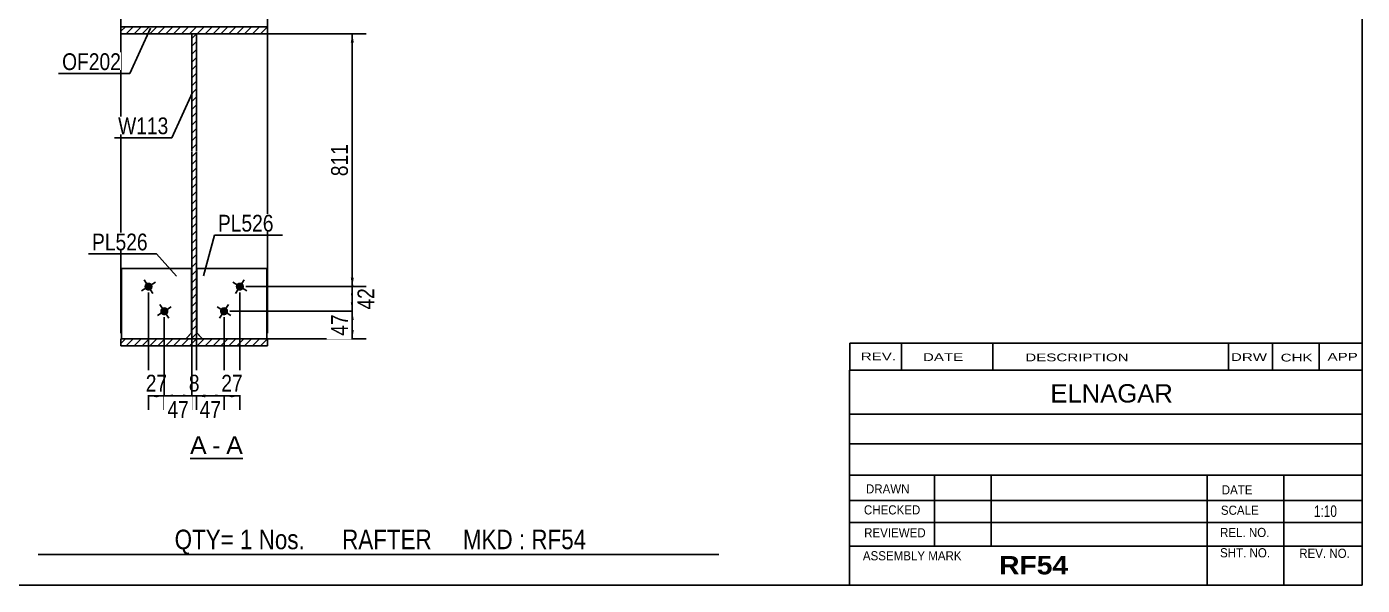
# Model space of a CAD drawing. Header units: millimetres. Extents: x -66 to 337, y -192 to 85.
# Drawn here: x 108.9 to 336.9, y -192.4 to -97 of the extents above; entities that cross this region are included whole.
import ezdxf

# ---------------------------------------------------------------- set-up
doc = ezdxf.new("R2010")
doc.units = ezdxf.units.MM
doc.linetypes.add('DXK_LINE_DOT1', pattern=[1.8814, 0.9407, -0.9407])
doc.styles.add('Arial', font='ARIAL.TTF', dxfattribs={"height": 0.2})
doc.styles.add('Arial Bold', font='ARIALBD.TTF', dxfattribs={"height": 0.2})
doc.styles.add('Arial Narrow', font='ARIALN.TTF', dxfattribs={"height": 0.2})

# ---------------------------------------------------------------- blocks, each defined once
blk = doc.blocks.new('Unknown-627020122-1200')
at = {"color": 5, "linetype": 'Continuous'}
for p, q in [((336.94, -192.43), (336.94, 84.57)), ((-63.06, -192.43), (336.94, -192.43))]:
    blk.add_line(p, q, dxfattribs=at)
blk = doc.blocks.new('Unknown-627020122-12 - 2630')
at = {"color": 7, "linetype": 'Continuous'}
blk.add_line((136.74, -170.78), (145.77, -170.78), dxfattribs=at)
at = {"color": 0, "linetype": 'Continuous'}
blk.add_wipeout([(139.58, -170.03), (139.58, -166.83), (136.74, -166.83), (136.74, -170.03)], dxfattribs=at)
blk.add_wipeout([(141.96, -170.03), (141.96, -166.83), (140.54, -166.83), (140.54, -170.03)], dxfattribs=at)
at = {"color": 96, "linetype": 'Continuous', "style": 'Arial'}
for s, p in [('A', (136.74, -170.03)), ('-', (140.54, -170.03))]:
    blk.add_text(s, height=3.06, dxfattribs=at).set_placement(p)
at = {"color": 0, "linetype": 'Continuous'}
blk.add_wipeout([(145.77, -170.03), (145.77, -166.83), (142.92, -166.83), (142.92, -170.03)], dxfattribs=at)
at = {"color": 96, "linetype": 'Continuous', "style": 'Arial'}
blk.add_text('A', height=3.06, dxfattribs=at).set_placement((142.92, -170.03))
blk = doc.blocks.new('Part-627020122-2642 - 2630')
at = {"linetype": 'Continuous'}
h = blk.add_hatch(dxfattribs=at)
h.set_pattern_fill('', scale=0.3, style=0, pattern_type=0)
h.set_pattern_definition([(45, (149.9548, -97.016), (-0.67352, 0.67352), [])])
h.paths.add_polyline_path([(149.95, -98.22), (149.95, -97.02), (124.95, -97.02), (124.95, -98.22)])
at = {"color": 2, "linetype": 'Continuous'}
for p, q in [((124.95, -97.02), (124.95, -97.02)), ((124.95, -98.22), (124.95, -97.02)), ((124.95, -97.02), (149.95, -97.02)), ((149.95, -97.02), (149.95, -97.02)), ((149.95, -97.02), (149.95, -98.22)), ((124.95, -98.22), (124.95, -98.22)), ((149.95, -98.22), (124.95, -98.22)), ((149.95, -98.22), (149.95, -98.22))]:
    blk.add_line(p, q, dxfattribs=at)
blk = doc.blocks.new('Part-627020122-2712 - 2630')
at = {"color": 2, "linetype": 'Continuous'}
for p, q in [((125.02, -138.32), (137.02, -138.32)), ((125.02, -150.32), (125.02, -138.32)), ((137.02, -149.32), (137.02, -138.32)), ((125.02, -150.32), (136.02, -150.32)), ((136.02, -150.32), (137.02, -149.32)), ((136.02, -150.32), (136.02, -150.32))]:
    blk.add_line(p, q, dxfattribs=at)
at = {"color": 7, "linetype": 'DXK_LINE_DOT1'}
for p, q in [((125.02, -138.32), (137.02, -138.32)), ((136.02, -150.32), (125.02, -150.32)), ((136.02, -150.32), (137.02, -149.32))]:
    blk.add_line(p, q, dxfattribs=at)
blk = doc.blocks.new('Part-627020122-2648 - 2630')
at = {"linetype": 'Continuous'}
h = blk.add_hatch(dxfattribs=at)
h.set_pattern_fill('', scale=0.3, style=0, pattern_type=0)
h.set_pattern_definition([(45, (149.9548, -150.3461), (-0.67352, 0.67352), [])])
h.paths.add_polyline_path([(149.95, -151.55), (149.95, -150.35), (124.95, -150.35), (124.95, -151.55)])
at = {"color": 2, "linetype": 'Continuous'}
for p, q in [((124.95, -150.35), (124.95, -150.35)), ((124.95, -151.55), (124.95, -150.35)), ((124.95, -150.35), (149.95, -150.35)), ((149.95, -150.35), (149.95, -150.35)), ((149.95, -150.35), (149.95, -151.55)), ((124.95, -151.55), (124.95, -151.55)), ((149.95, -151.55), (124.95, -151.55)), ((149.95, -151.55), (149.95, -151.55))]:
    blk.add_line(p, q, dxfattribs=at)
blk = doc.blocks.new('Bolt-627020122-2760 - 2630')
at = {"linetype": 'Continuous'}
for points in [[(145.84, -141.79), (145.75, -141.9), (145.64, -141.99), (145.51, -142.06), (145.37, -142.1), (145.22, -142.11), (145.08, -142.08), (144.94, -142.03), (144.82, -141.95), (144.71, -141.85), (144.63, -141.73), (144.58, -141.59), (144.56, -141.45), (144.56, -141.3), (144.6, -141.16), (144.67, -141.03), (144.76, -140.92), (144.87, -140.82), (145, -140.76), (145.14, -140.72), (145.29, -140.71), (145.43, -140.73), (145.57, -140.78), (145.69, -140.86), (145.8, -140.96), (145.88, -141.09), (145.93, -141.22), (145.95, -141.37), (145.95, -141.51), (145.91, -141.65)], [(143.14, -145.99), (143.05, -146.11), (142.94, -146.2), (142.81, -146.27), (142.67, -146.31), (142.52, -146.32), (142.38, -146.29), (142.24, -146.24), (142.12, -146.16), (142.01, -146.06), (141.93, -145.94), (141.88, -145.8), (141.86, -145.66), (141.86, -145.51), (141.9, -145.37), (141.97, -145.24), (142.06, -145.12), (142.17, -145.03), (142.3, -144.96), (142.44, -144.93), (142.59, -144.92), (142.73, -144.94), (142.87, -144.99), (142.99, -145.07), (143.1, -145.17), (143.18, -145.29), (143.23, -145.43), (143.25, -145.58), (143.25, -145.72), (143.21, -145.86)]]:
    blk.add_hatch(color=3, dxfattribs=at).paths.add_polyline_path(points)
at = {"color": 3, "linetype": 'Continuous'}
for p, q in [((144.08, -140.65), (146.43, -142.16)), ((146.01, -140.23), (144.5, -142.59)), ((141.38, -144.86), (143.73, -146.37)), ((143.31, -144.44), (141.8, -146.79))]:
    blk.add_line(p, q, dxfattribs=at)
blk = doc.blocks.new('Part-627020122-2696 - 2630')
at = {"color": 2, "linetype": 'Continuous'}
for p, q in [((137.88, -138.32), (149.88, -138.32)), ((137.88, -149.32), (137.88, -138.32)), ((149.88, -150.32), (149.88, -138.32)), ((137.88, -149.32), (138.88, -150.32)), ((138.88, -150.32), (149.88, -150.32)), ((138.88, -150.32), (138.88, -150.32))]:
    blk.add_line(p, q, dxfattribs=at)
at = {"color": 7, "linetype": 'DXK_LINE_DOT1'}
for p, q in [((137.88, -138.32), (149.88, -138.32)), ((138.88, -150.32), (137.88, -149.32)), ((138.88, -150.32), (149.88, -150.32))]:
    blk.add_line(p, q, dxfattribs=at)
blk = doc.blocks.new('Part-627020122-2743 - 2630')
at = {"linetype": 'Continuous'}
h = blk.add_hatch(dxfattribs=at)
h.set_pattern_fill('', scale=0.3, style=0, pattern_type=0)
h.set_pattern_definition([(45, (137.8548, -98.2161), (-0.67352, 0.67352), [])])
h.paths.add_polyline_path([(137.85, -150.35), (137.85, -98.22), (137.05, -98.22), (137.05, -150.35)])
at = {"color": 2, "linetype": 'Continuous'}
for p, q in [((137.05, -118.22), (137.05, -98.22)), ((137.05, -98.22), (137.85, -98.22)), ((137.85, -98.22), (137.85, -118.22)), ((137.05, -150.35), (137.05, -118.32)), ((137.85, -118.32), (137.85, -150.35)), ((137.85, -150.35), (137.05, -150.35))]:
    blk.add_line(p, q, dxfattribs=at)
blk = doc.blocks.new('Bolt-627020122-2755 - 2630')
at = {"linetype": 'Continuous'}
for points in [[(130.24, -141.03), (130.31, -141.16), (130.35, -141.3), (130.35, -141.45), (130.33, -141.59), (130.28, -141.73), (130.2, -141.85), (130.09, -141.95), (129.97, -142.03), (129.83, -142.08), (129.69, -142.11), (129.54, -142.1), (129.4, -142.06), (129.27, -141.99), (129.16, -141.9), (129.07, -141.79), (129, -141.65), (128.96, -141.51), (128.96, -141.37), (128.98, -141.22), (129.03, -141.09), (129.11, -140.96), (129.22, -140.86), (129.34, -140.78), (129.48, -140.73), (129.62, -140.71), (129.77, -140.72), (129.91, -140.76), (130.04, -140.82), (130.15, -140.92)], [(132.94, -145.24), (133.01, -145.37), (133.05, -145.51), (133.05, -145.66), (133.03, -145.8), (132.98, -145.94), (132.9, -146.06), (132.79, -146.16), (132.67, -146.24), (132.53, -146.29), (132.39, -146.32), (132.24, -146.31), (132.1, -146.27), (131.97, -146.2), (131.86, -146.11), (131.77, -145.99), (131.7, -145.86), (131.66, -145.72), (131.66, -145.58), (131.68, -145.43), (131.73, -145.29), (131.81, -145.17), (131.92, -145.07), (132.04, -144.99), (132.18, -144.94), (132.32, -144.92), (132.47, -144.93), (132.61, -144.96), (132.74, -145.03), (132.85, -145.12)]]:
    blk.add_hatch(color=3, dxfattribs=at).paths.add_polyline_path(points)
at = {"color": 3, "linetype": 'Continuous'}
for p, q in [((128.48, -142.16), (130.83, -140.65)), ((128.9, -140.23), (130.41, -142.59)), ((131.18, -146.37), (133.53, -144.86)), ((131.6, -144.44), (133.11, -146.79))]:
    blk.add_line(p, q, dxfattribs=at)
blk = doc.blocks.new('StraightDimension-627020122-2820 - 2630')
at = {"linetype": 'Continuous'}
for points in [[(139.35, -160.33), (137.85, -160.08), (139.35, -159.83)], [(141.05, -159.83), (142.55, -160.08), (141.05, -160.33)]]:
    blk.add_hatch(color=7, dxfattribs=at).paths.add_polyline_path(points)
at = {"color": 7, "linetype": 'Continuous'}
for p, q in [((137.85, -142.41), (137.85, -162.33)), ((142.55, -146.62), (142.55, -162.33)), ((137.85, -160.08), (142.55, -160.08))]:
    blk.add_line(p, q, dxfattribs=at)
at = {"color": 0}
blk.add_wipeout([(142.63, -164.43), (142.63, -160.23), (137.78, -160.23), (137.78, -164.43)], dxfattribs=at)
at = {"color": 3, "style": 'Arial Narrow'}
blk.add_text('47', height=2.863, dxfattribs=at).set_placement((138.38, -163.83))
blk = doc.blocks.new('StraightDimension-627020122-2769 - 2630')
at = {"linetype": 'Continuous'}
for points in [[(164.2, -147.12), (164.45, -145.62), (164.7, -147.12)], [(164.7, -148.85), (164.45, -150.35), (164.2, -148.85)]]:
    blk.add_hatch(color=7, dxfattribs=at).paths.add_polyline_path(points)
at = {"color": 7, "linetype": 'Continuous'}
for p, q in [((143.55, -145.62), (166.85, -145.62)), ((164.45, -150.35), (164.45, -145.62)), ((138.85, -150.35), (166.85, -150.35))]:
    blk.add_line(p, q, dxfattribs=at)
at = {"color": 0}
blk.add_wipeout([(164.3, -145.55), (160.1, -145.55), (160.1, -150.41), (164.3, -150.41)], dxfattribs=at)
at = {"color": 3, "style": 'Arial Narrow'}
blk.add_text('47', height=2.863, rotation=90.0002, dxfattribs=at).set_placement((163.7, -149.81))
blk = doc.blocks.new('StraightDimension-627020122-2779 - 2630')
at = {"linetype": 'Continuous'}
for points in [[(164.2, -142.91), (164.45, -141.41), (164.7, -142.91)], [(164.7, -144.12), (164.45, -145.62), (164.2, -144.12)]]:
    blk.add_hatch(color=7, dxfattribs=at).paths.add_polyline_path(points)
at = {"color": 7, "linetype": 'Continuous'}
for p, q in [((146.25, -141.41), (166.7, -141.41)), ((164.45, -145.62), (164.45, -141.41)), ((143.55, -145.62), (166.7, -145.62))]:
    blk.add_line(p, q, dxfattribs=at)
at = {"color": 0}
blk.add_wipeout([(168.8, -141.08), (164.6, -141.08), (164.6, -145.94), (168.8, -145.94)], dxfattribs=at)
at = {"color": 3, "style": 'Arial Narrow'}
blk.add_text('42', height=2.863, rotation=90.0002, dxfattribs=at).set_placement((168.2, -145.34))
blk = doc.blocks.new('StraightDimension-627020122-2789 - 2630')
at = {"linetype": 'Continuous'}
for points in [[(164.2, -99.72), (164.45, -98.22), (164.7, -99.72)], [(164.7, -139.91), (164.45, -141.41), (164.2, -139.91)]]:
    blk.add_hatch(color=7, dxfattribs=at).paths.add_polyline_path(points)
at = {"color": 7, "linetype": 'Continuous'}
for p, q in [((138.85, -98.22), (166.85, -98.22)), ((164.45, -141.41), (164.45, -98.22)), ((146.25, -141.41), (166.85, -141.41))]:
    blk.add_line(p, q, dxfattribs=at)
at = {"color": 0}
blk.add_wipeout([(164.3, -116.47), (160.1, -116.47), (160.1, -123.15), (164.3, -123.15)], dxfattribs=at)
at = {"color": 3, "style": 'Arial Narrow'}
blk.add_text('811', height=2.863, rotation=90.0002, dxfattribs=at).set_placement((163.7, -122.55))
blk = doc.blocks.new('StraightDimension-627020122-2800 - 2630')
at = {"linetype": 'Continuous'}
for points in [[(131.16, -160.33), (129.66, -160.08), (131.16, -159.83)], [(130.85, -159.83), (132.35, -160.08), (130.85, -160.33)]]:
    blk.add_hatch(color=7, dxfattribs=at).paths.add_polyline_path(points)
at = {"color": 7, "linetype": 'Continuous'}
for p, q in [((129.66, -142.41), (129.66, -162.48)), ((132.35, -146.62), (132.35, -162.48)), ((129.66, -160.08), (132.35, -160.08))]:
    blk.add_line(p, q, dxfattribs=at)
at = {"color": 0}
blk.add_wipeout([(133.43, -159.93), (133.43, -155.73), (128.58, -155.73), (128.58, -159.93)], dxfattribs=at)
at = {"color": 3, "style": 'Arial Narrow'}
blk.add_text('27', height=2.863, dxfattribs=at).set_placement((129.18, -159.33))
blk = doc.blocks.new('StraightDimension-627020122-2810 - 2630')
at = {"linetype": 'Continuous'}
for points in [[(135.55, -159.83), (137.05, -160.08), (135.55, -160.33)], [(139.35, -160.33), (137.85, -160.08), (139.35, -159.83)]]:
    blk.add_hatch(color=7, dxfattribs=at).paths.add_polyline_path(points)
at = {"color": 7, "linetype": 'Continuous'}
for p, q in [((137.05, -142.41), (137.05, -162.48)), ((137.85, -142.41), (137.85, -162.48)), ((137.05, -160.08), (137.85, -160.08))]:
    blk.add_line(p, q, dxfattribs=at)
at = {"color": 0}
blk.add_wipeout([(138.97, -159.93), (138.97, -155.73), (135.94, -155.73), (135.94, -159.93)], dxfattribs=at)
at = {"color": 3, "style": 'Arial Narrow'}
blk.add_text('8', height=2.86, dxfattribs=at).set_placement((136.54, -159.33))
blk = doc.blocks.new('StraightDimension-627020122-2830 - 2630')
at = {"linetype": 'Continuous'}
for points in [[(144.05, -160.33), (142.55, -160.08), (144.05, -159.83)], [(143.75, -159.83), (145.25, -160.08), (143.75, -160.33)]]:
    blk.add_hatch(color=7, dxfattribs=at).paths.add_polyline_path(points)
at = {"color": 7, "linetype": 'Continuous'}
for p, q in [((145.25, -142.41), (145.25, -162.48)), ((142.55, -146.62), (142.55, -162.48)), ((142.55, -160.08), (145.25, -160.08))]:
    blk.add_line(p, q, dxfattribs=at)
at = {"color": 0}
blk.add_wipeout([(146.33, -159.93), (146.33, -155.73), (141.48, -155.73), (141.48, -159.93)], dxfattribs=at)
at = {"color": 3, "style": 'Arial Narrow'}
blk.add_text('27', height=2.863, dxfattribs=at).set_placement((142.08, -159.33))
blk = doc.blocks.new('StraightDimension-627020122-2840 - 2630')
at = {"linetype": 'Continuous'}
for points in [[(133.85, -160.33), (132.35, -160.08), (133.85, -159.83)], [(135.55, -159.83), (137.05, -160.08), (135.55, -160.33)]]:
    blk.add_hatch(color=7, dxfattribs=at).paths.add_polyline_path(points)
at = {"color": 7, "linetype": 'Continuous'}
for p, q in [((137.05, -142.41), (137.05, -162.33)), ((132.35, -146.62), (132.35, -162.33)), ((132.35, -160.08), (137.05, -160.08))]:
    blk.add_line(p, q, dxfattribs=at)
at = {"color": 0}
blk.add_wipeout([(137.13, -164.43), (137.13, -160.23), (132.28, -160.23), (132.28, -164.43)], dxfattribs=at)
at = {"color": 3, "style": 'Arial Narrow'}
blk.add_text('47', height=2.863, dxfattribs=at).set_placement((132.88, -163.83))
blk = doc.blocks.new('StraightDimension-627020122-3306 - 2630')
at = {"linetype": 'Continuous'}
for points in [[(143.95, -64.14), (142.45, -63.89), (143.95, -63.64)], [(148.45, -63.64), (149.95, -63.89), (148.45, -64.14)]]:
    blk.add_hatch(color=7, dxfattribs=at).paths.add_polyline_path(points)
at = {"color": 7, "linetype": 'Continuous'}
for p, q in [((142.45, -75.22), (142.45, -61.64)), ((149.95, -149.35), (149.95, -61.64)), ((142.45, -63.89), (149.95, -63.89))]:
    blk.add_line(p, q, dxfattribs=at)
at = {"color": 0}
blk.add_wipeout([(148.63, -63.74), (148.63, -59.54), (143.78, -59.54), (143.78, -63.74)], dxfattribs=at)
at = {"color": 3, "style": 'Arial Narrow'}
blk.add_text('75', height=2.863, dxfattribs=at).set_placement((144.38, -63.14))
blk = doc.blocks.new('StraightDimension-627020122-3307 - 2630')
at = {"linetype": 'Continuous'}
for points in [[(126.45, -64.14), (124.95, -63.89), (126.45, -63.64)], [(130.95, -63.64), (132.45, -63.89), (130.95, -64.14)]]:
    blk.add_hatch(color=7, dxfattribs=at).paths.add_polyline_path(points)
at = {"color": 7, "linetype": 'Continuous'}
for p, q in [((124.95, -149.35), (124.95, -61.64)), ((132.45, -75.22), (132.45, -61.64)), ((124.95, -63.89), (132.45, -63.89))]:
    blk.add_line(p, q, dxfattribs=at)
at = {"color": 0}
blk.add_wipeout([(131.13, -63.74), (131.13, -59.54), (126.28, -59.54), (126.28, -63.74)], dxfattribs=at)
at = {"color": 3, "style": 'Arial Narrow'}
blk.add_text('75', height=2.863, dxfattribs=at).set_placement((126.88, -63.14))
blk = doc.blocks.new('CBS_CALLOFF-627020122-5623')
at = {"color": 7, "linetype": 'Continuous'}
blk.add_line((110.82, -187.16), (227.05, -187.18), dxfattribs=at)
at = {"color": 3, "linetype": 'Continuous', "style": 'Arial Narrow'}
blk.add_text('QTY= 1 Nos.      RAFTER     MKD : RF54', height=3.3405, dxfattribs=at).set_placement((134.11, -186.27))
blk = doc.blocks.new('CBS_NAME_BLOG-627020122-5624')
at = {"color": 7, "linetype": 'Continuous'}
for p, q in [((249.35, -155.68), (336.87, -155.68)), ((249.35, -192.39), (249.35, -155.68)), ((249.35, -163.22), (336.87, -163.22)), ((249.42, -168.27), (336.94, -168.27)), ((249.35, -173.64), (336.87, -173.64)), ((263.87, -185.75), (263.87, -173.65)), ((273.56, -185.72), (273.56, -173.66)), ((310.47, -192.39), (310.47, -173.66)), ((323.52, -192.39), (323.52, -173.65)), ((249.36, -177.94), (336.94, -177.92)), ((249.35, -181.69), (336.87, -181.69)), ((249.35, -185.73), (336.87, -185.73)), ((249.35, -192.43), (336.94, -192.43))]:
    blk.add_line(p, q, dxfattribs=at)
at = {"color": 3, "linetype": 'Continuous', "style": 'Arial'}
blk.add_text('ELNAGAR', height=3.133, dxfattribs=at).set_placement((283.67, -161.21))
at = {"color": 3, "linetype": 'Continuous'}
for s, height, style, width, p in [('DRAWN', 1.566, 'Arial', 0.9, (252.18, -176.75)), ('DATE', 1.566, 'Arial', 0.9, (312.94, -176.91)), ('CHECKED', 1.566, 'Arial', 0.9, (251.83, -180.33)), ('SCALE', 1.566, 'Arial', 0.9, (312.79, -180.39)), ('1:10', 1.957, 'Arial Narrow', 0.9, (328.68, -180.75)), ('REVIEWED', 1.566, 'Arial', 0.9, (251.87, -184.24)), ('REL. NO.', 1.566, 'Arial', 0.9, (312.65, -184.19)), ('ASSEMBLY MARK', 1.5663, 'Arial', 0.9, (251.65, -188.17)), ('SHT. NO.', 1.566, 'Arial', 0.9, (312.65, -187.66)), ('REV. NO.', 1.566, 'Arial', 0.9, (326.17, -187.75)), ('RF54', 3.131, 'Arial Bold', 1.1, (274.93, -190.57))]:
    blk.add_text(s, height=height, dxfattribs=dict(at, style=style, width=width)).set_placement(p)
blk = doc.blocks.new('CBS_REVISION-627020122-5625')
at = {"color": 7, "linetype": 'Continuous'}
for p, q in [((249.43, -151.05), (336.93, -151.05)), ((249.43, -151.05), (249.43, -155.68)), ((258.23, -151.05), (258.23, -155.68)), ((273.82, -151.05), (273.82, -155.62)), ((314.08, -151.05), (314.08, -155.68)), ((321.62, -151.05), (321.62, -155.68)), ((329.57, -151.05), (329.57, -155.68)), ((249.43, -155.68), (336.93, -155.68))]:
    blk.add_line(p, q, dxfattribs=at)
at = {"color": 7, "style": 'Arial Narrow', "width": 1.7}
for s, height, p in [('REV.', 1.326, (251.29, -154)), ('DATE', 1.326, (261.91, -154.12)), ('DRW', 1.326, (314.51, -154.11)), ('APP', 1.326, (331, -154.05)), ('DESCRIPTION', 1.3257, (279.39, -154.17)), ('CHK', 1.326, (323, -154.2))]:
    blk.add_text(s, height=height, dxfattribs=at).set_placement(p)
blk = doc.blocks.new('Mark-627020122-2638 - 2630')
at = {"color": 7, "linetype": 'Continuous'}
blk.add_line((129.98, -97.29), (126.45, -105.02), dxfattribs=at)
at = {"color": 0}
blk.add_wipeout([(124.95, -104.42), (124.95, -101.42), (114.9, -101.42), (114.9, -104.42)], dxfattribs=at)
blk.add_wipeout([(124.95, -104.42), (124.95, -101.42), (114.9, -101.42), (114.9, -104.42)], dxfattribs=at)
at = {"color": 7, "linetype": 'Continuous'}
blk.add_line((114.3, -105.02), (126.45, -105.02), dxfattribs=at)
at = {"color": 3, "style": 'Arial Narrow'}
blk.add_text('OF202', height=2.863, dxfattribs=at).set_placement((114.9, -104.42))
blk = doc.blocks.new('Mark-627020122-2692 - 2630')
at = {"color": 0}
blk.add_wipeout([(151.01, -132.01), (151.01, -129.01), (141.51, -129.01), (141.51, -132.01)], dxfattribs=at)
blk.add_wipeout([(151.01, -132.01), (151.01, -129.01), (141.51, -129.01), (141.51, -132.01)], dxfattribs=at)
at = {"color": 7, "linetype": 'Continuous'}
for p, q in [((139.04, -139.59), (140.91, -132.61)), ((140.91, -132.61), (152.51, -132.61))]:
    blk.add_line(p, q, dxfattribs=at)
at = {"color": 3, "style": 'Arial Narrow'}
blk.add_text('PL526', height=2.863, dxfattribs=at).set_placement((141.51, -132.01))
blk = doc.blocks.new('Mark-627020122-2708 - 2630')
at = {"color": 7, "linetype": 'Continuous'}
blk.add_line((134.41, -139.63), (131.01, -135.82), dxfattribs=at)
at = {"color": 0}
blk.add_wipeout([(129.51, -135.22), (129.51, -132.22), (120.01, -132.22), (120.01, -135.22)], dxfattribs=at)
blk.add_wipeout([(129.51, -135.22), (129.51, -132.22), (120.01, -132.22), (120.01, -135.22)], dxfattribs=at)
at = {"color": 7, "linetype": 'Continuous'}
blk.add_line((119.41, -135.82), (131.01, -135.82), dxfattribs=at)
at = {"color": 3, "style": 'Arial Narrow'}
blk.add_text('PL526', height=2.863, dxfattribs=at).set_placement((120.01, -135.22))
blk = doc.blocks.new('Mark-627020122-2739 - 2630')
at = {"color": 0}
blk.add_wipeout([(133.05, -115.38), (133.05, -112.38), (124.46, -112.38), (124.46, -115.38)], dxfattribs=at)
blk.add_wipeout([(133.05, -115.38), (133.05, -112.38), (124.46, -112.38), (124.46, -115.38)], dxfattribs=at)
at = {"color": 7, "linetype": 'Continuous'}
for p in [(137.18, -108.24), (123.86, -115.98)]:
    blk.add_line(p, (133.65, -115.98), dxfattribs=at)
at = {"color": 3, "style": 'Arial Narrow'}
blk.add_text('W113', height=2.863, dxfattribs=at).set_placement((124.46, -115.38))

msp = doc.modelspace()

# ---------------------------------------------------------------- block references
for name in ['Unknown-627020122-1200', 'Part-627020122-2642 - 2630', 'Part-627020122-2743 - 2630', 'Part-627020122-2712 - 2630', 'Part-627020122-2696 - 2630', 'Bolt-627020122-2755 - 2630', 'Bolt-627020122-2760 - 2630', 'Part-627020122-2648 - 2630', 'CBS_REVISION-627020122-5625', 'CBS_NAME_BLOG-627020122-5624', 'CBS_CALLOFF-627020122-5623']:
    msp.add_blockref(name, (0, 0))

# ---------------------------------------------------------------- next in the draw order: block references
for name in ['StraightDimension-627020122-2800 - 2630', 'StraightDimension-627020122-2820 - 2630', 'Unknown-627020122-12 - 2630']:
    msp.add_blockref(name, (0, 0))

# ---------------------------------------------------------------- next in the draw order: block references
msp.add_blockref('StraightDimension-627020122-2769 - 2630', (0, 0))

# ---------------------------------------------------------------- next in the draw order: block references
msp.add_blockref('StraightDimension-627020122-2779 - 2630', (0, 0))

# ---------------------------------------------------------------- next in the draw order: block references
msp.add_blockref('StraightDimension-627020122-2789 - 2630', (0, 0))

# ---------------------------------------------------------------- next in the draw order: block references
for name in ['StraightDimension-627020122-2810 - 2630', 'StraightDimension-627020122-2830 - 2630']:
    msp.add_blockref(name, (0, 0))

# ---------------------------------------------------------------- next in the draw order: block references
for name in ['StraightDimension-627020122-3306 - 2630', 'StraightDimension-627020122-2840 - 2630']:
    msp.add_blockref(name, (0, 0))

# ---------------------------------------------------------------- next in the draw order: block references
for name in ['StraightDimension-627020122-3307 - 2630', 'Mark-627020122-2692 - 2630']:
    msp.add_blockref(name, (0, 0))

# ---------------------------------------------------------------- next in the draw order: block references
for name in ['Mark-627020122-2638 - 2630', 'Mark-627020122-2739 - 2630', 'Mark-627020122-2708 - 2630']:
    msp.add_blockref(name, (0, 0))

doc.saveas('drawing.dxf')
